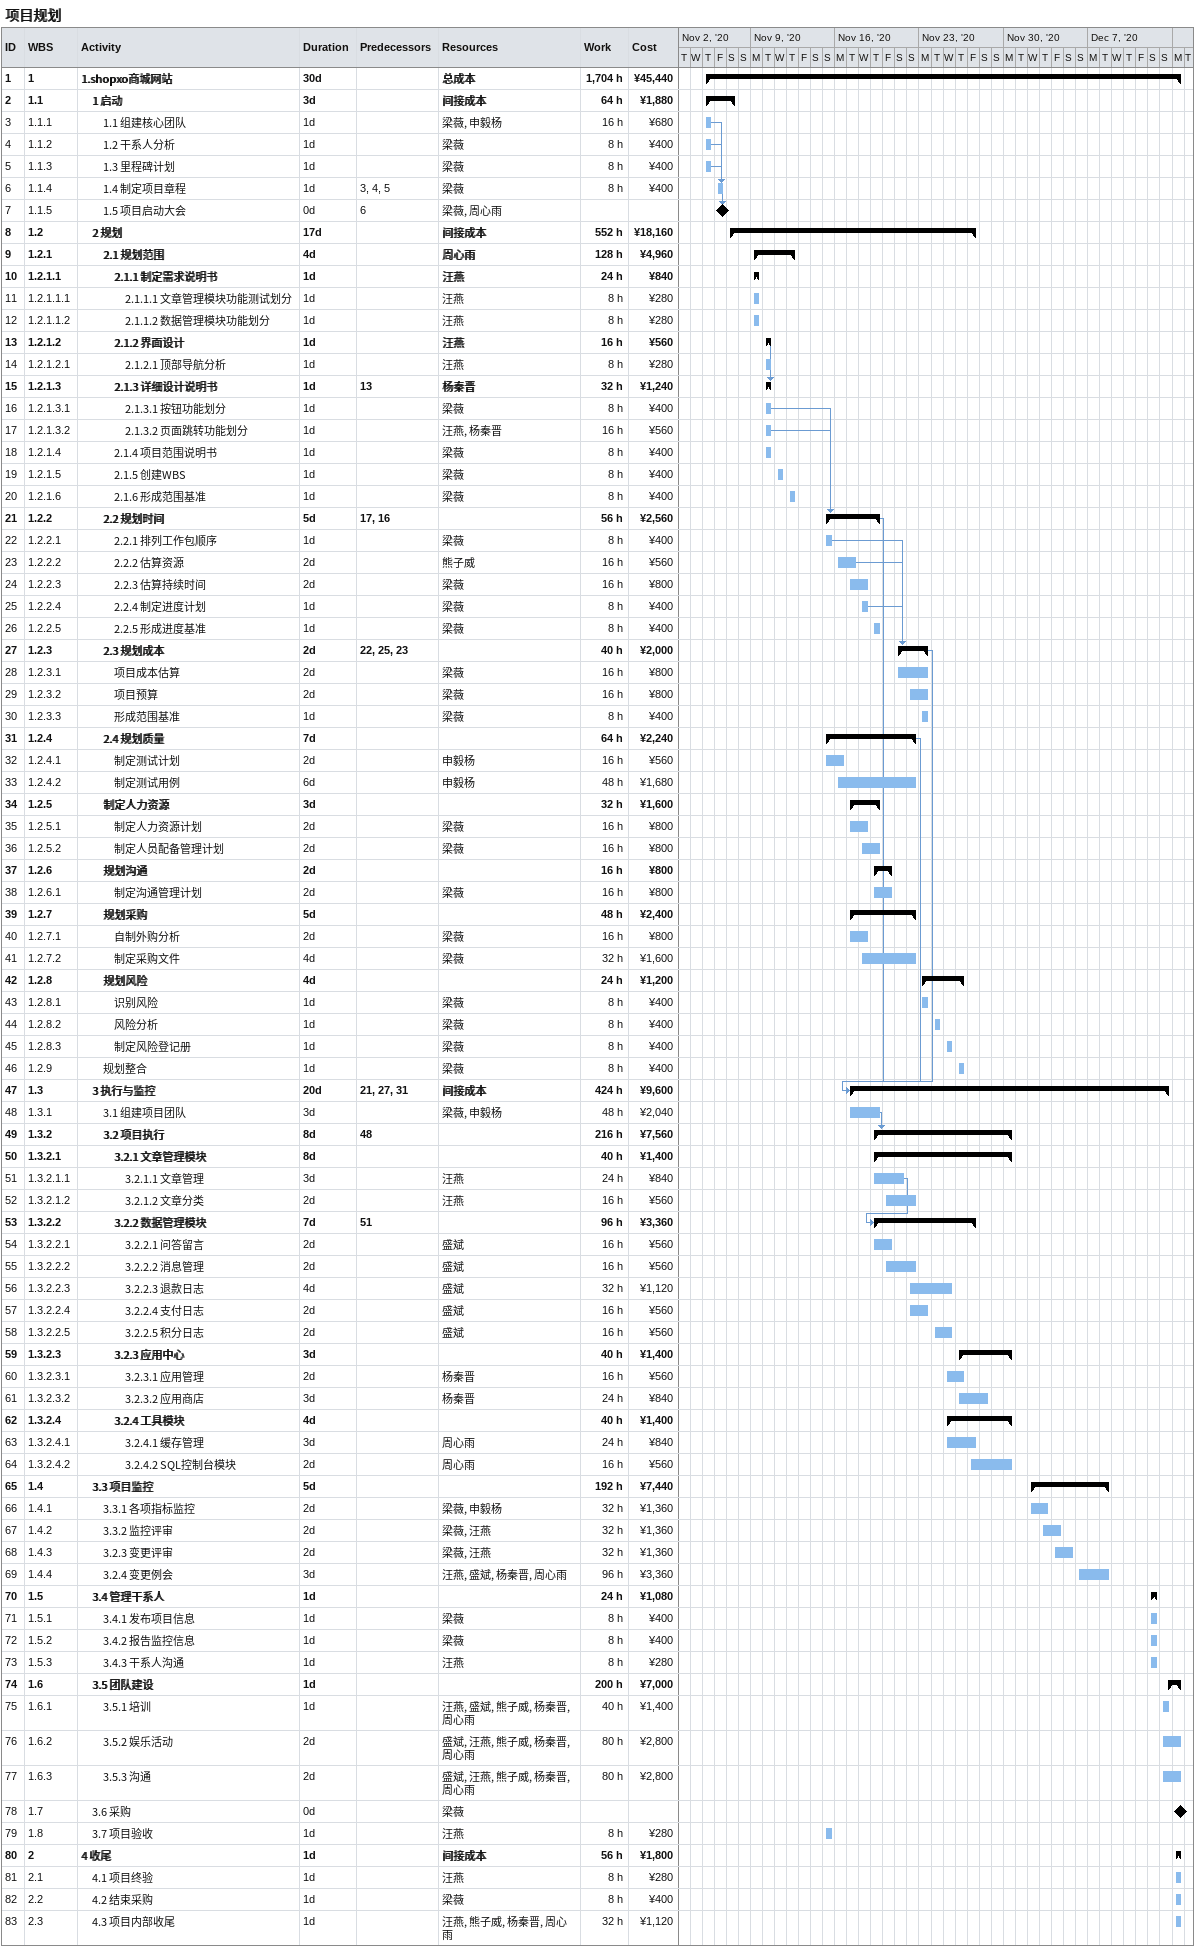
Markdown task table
项目规划

| ID | WBS | Task | Duration | Start | Finish | Predecessors | Resources | Work (h) | Cost (¥) |
|---|---|---|---|---|---|---|---|---|---|
| 1 | 1 | **1.shopxo商城网站** | 30d | 2020-11-05 | 2020-12-14 |  | 总成本 | 1704 | 45440 |
| 2 | 1.1 | **1 启动** | 3d | 2020-11-05 | 2020-11-07 |  | 间接成本 | 64 | 1880 |
| 3 | 1.1.1 | 1.1 组建核心团队 | 1d | 2020-11-05 | 2020-11-05 |  | 梁薇, 申毅杨 | 16 | 680 |
| 4 | 1.1.2 | 1.2 干系人分析 | 1d | 2020-11-05 | 2020-11-05 |  | 梁薇 | 8 | 400 |
| 5 | 1.1.3 | 1.3 里程碑计划 | 1d | 2020-11-05 | 2020-11-05 |  | 梁薇 | 8 | 400 |
| 6 | 1.1.4 | 1.4 制定项目章程 | 1d | 2020-11-06 | 2020-11-06 | 3, 4, 5 | 梁薇 | 8 | 400 |
| 7 | 1.1.5 | 1.5 项目启动大会 | 0d | 2020-11-06 | 2020-11-06 | 6 | 梁薇, 周心雨 |  |  |
| 8 | 1.2 | **2 规划** | 17d | 2020-11-07 | 2020-11-27 |  | 间接成本 | 552 | 18160 |
| 9 | 1.2.1 | **2.1 规划范围** | 4d | 2020-11-09 | 2020-11-12 |  | 周心雨 | 128 | 4960 |
| 10 | 1.2.1.1 | **2.1.1 制定需求说明书** | 1d | 2020-11-09 | 2020-11-09 |  | 汪燕 | 24 | 840 |
| 11 | 1.2.1.1.1 | 2.1.1.1 文章管理模块功能测试划分 | 1d | 2020-11-09 | 2020-11-09 |  | 汪燕 | 8 | 280 |
| 12 | 1.2.1.1.2 | 2.1.1.2 数据管理模块功能划分 | 1d | 2020-11-09 | 2020-11-09 |  | 汪燕 | 8 | 280 |
| 13 | 1.2.1.2 | **2.1.2 界面设计** | 1d | 2020-11-10 | 2020-11-10 |  | 汪燕 | 16 | 560 |
| 14 | 1.2.1.2.1 | 2.1.2.1 顶部导航分析 | 1d | 2020-11-10 | 2020-11-10 |  | 汪燕 | 8 | 280 |
| 15 | 1.2.1.3 | **2.1.3 详细设计说明书** | 1d | 2020-11-10 | 2020-11-10 | 13 | 杨秦晋 | 32 | 1240 |
| 16 | 1.2.1.3.1 | 2.1.3.1 按钮功能划分 | 1d | 2020-11-10 | 2020-11-10 |  | 梁薇 | 8 | 400 |
| 17 | 1.2.1.3.2 | 2.1.3.2 页面跳转功能划分 | 1d | 2020-11-10 | 2020-11-10 |  | 汪燕, 杨秦晋 | 16 | 560 |
| 18 | 1.2.1.4 | 2.1.4 项目范围说明书 | 1d | 2020-11-10 | 2020-11-10 |  | 梁薇 | 8 | 400 |
| 19 | 1.2.1.5 | 2.1.5 创建WBS | 1d | 2020-11-11 | 2020-11-11 |  | 梁薇 | 8 | 400 |
| 20 | 1.2.1.6 | 2.1.6 形成范围基准 | 1d | 2020-11-12 | 2020-11-12 |  | 梁薇 | 8 | 400 |
| 21 | 1.2.2 | **2.2 规划时间** | 5d | 2020-11-15 | 2020-11-19 | 17, 16 |  | 56 | 2560 |
| 22 | 1.2.2.1 | 2.2.1 排列工作包顺序 | 1d | 2020-11-15 | 2020-11-15 |  | 梁薇 | 8 | 400 |
| 23 | 1.2.2.2 | 2.2.2 估算资源 | 2d | 2020-11-16 | 2020-11-17 |  | 熊子威 | 16 | 560 |
| 24 | 1.2.2.3 | 2.2.3 估算持续时间 | 2d | 2020-11-17 | 2020-11-18 |  | 梁薇 | 16 | 800 |
| 25 | 1.2.2.4 | 2.2.4 制定进度计划 | 1d | 2020-11-18 | 2020-11-18 |  | 梁薇 | 8 | 400 |
| 26 | 1.2.2.5 | 2.2.5 形成进度基准 | 1d | 2020-11-19 | 2020-11-19 |  | 梁薇 | 8 | 400 |
| 27 | 1.2.3 | **2.3 规划成本** | 2d | 2020-11-21 | 2020-11-23 | 22, 25, 23 |  | 40 | 2000 |
| 28 | 1.2.3.1 | 项目成本估算 | 2d | 2020-11-21 | 2020-11-23 |  | 梁薇 | 16 | 800 |
| 29 | 1.2.3.2 | 项目预算 | 2d | 2020-11-22 | 2020-11-23 |  | 梁薇 | 16 | 800 |
| 30 | 1.2.3.3 | 形成范围基准 | 1d | 2020-11-23 | 2020-11-23 |  | 梁薇 | 8 | 400 |
| 31 | 1.2.4 | **2.4 规划质量** | 7d | 2020-11-15 | 2020-11-22 |  |  | 64 | 2240 |
| 32 | 1.2.4.1 | 制定测试计划 | 2d | 2020-11-15 | 2020-11-16 |  | 申毅杨 | 16 | 560 |
| 33 | 1.2.4.2 | 制定测试用例 | 6d | 2020-11-16 | 2020-11-22 |  | 申毅杨 | 48 | 1680 |
| 34 | 1.2.5 | **制定人力资源** | 3d | 2020-11-17 | 2020-11-19 |  |  | 32 | 1600 |
| 35 | 1.2.5.1 | 制定人力资源计划 | 2d | 2020-11-17 | 2020-11-18 |  | 梁薇 | 16 | 800 |
| 36 | 1.2.5.2 | 制定人员配备管理计划 | 2d | 2020-11-18 | 2020-11-19 |  | 梁薇 | 16 | 800 |
| 37 | 1.2.6 | **规划沟通** | 2d | 2020-11-19 | 2020-11-20 |  |  | 16 | 800 |
| 38 | 1.2.6.1 | 制定沟通管理计划 | 2d | 2020-11-19 | 2020-11-20 |  | 梁薇 | 16 | 800 |
| 39 | 1.2.7 | **规划采购** | 5d | 2020-11-17 | 2020-11-22 |  |  | 48 | 2400 |
| 40 | 1.2.7.1 | 自制外购分析 | 2d | 2020-11-17 | 2020-11-18 |  | 梁薇 | 16 | 800 |
| 41 | 1.2.7.2 | 制定采购文件 | 4d | 2020-11-18 | 2020-11-22 |  | 梁薇 | 32 | 1600 |
| 42 | 1.2.8 | **规划风险** | 4d | 2020-11-23 | 2020-11-26 |  |  | 24 | 1200 |
| 43 | 1.2.8.1 | 识别风险 | 1d | 2020-11-23 | 2020-11-23 |  | 梁薇 | 8 | 400 |
| 44 | 1.2.8.2 | 风险分析 | 1d | 2020-11-24 | 2020-11-24 |  | 梁薇 | 8 | 400 |
| 45 | 1.2.8.3 | 制定风险登记册 | 1d | 2020-11-25 | 2020-11-25 |  | 梁薇 | 8 | 400 |
| 46 | 1.2.9 | 规划整合 | 1d | 2020-11-26 | 2020-11-26 |  | 梁薇 | 8 | 400 |
| 47 | 1.3 | **3 执行与监控** | 20d | 2020-11-17 | 2020-12-13 | 21, 27, 31 | 间接成本 | 424 | 9600 |
| 48 | 1.3.1 | 3.1 组建项目团队 | 3d | 2020-11-17 | 2020-11-19 |  | 梁薇, 申毅杨 | 48 | 2040 |
| 49 | 1.3.2 | **3.2 项目执行** | 8d | 2020-11-19 | 2020-11-30 | 48 |  | 216 | 7560 |
| 50 | 1.3.2.1 | **3.2.1 文章管理模块** | 8d | 2020-11-19 | 2020-11-30 |  |  | 40 | 1400 |
| 51 | 1.3.2.1.1 | 3.2.1.1 文章管理 | 3d | 2020-11-19 | 2020-11-21 |  | 汪燕 | 24 | 840 |
| 52 | 1.3.2.1.2 | 3.2.1.2 文章分类 | 2d | 2020-11-20 | 2020-11-22 |  | 汪燕 | 16 | 560 |
| 53 | 1.3.2.2 | **3.2.2 数据管理模块** | 7d | 2020-11-19 | 2020-11-27 | 51 |  | 96 | 3360 |
| 54 | 1.3.2.2.1 | 3.2.2.1 问答留言 | 2d | 2020-11-19 | 2020-11-20 |  | 盛斌 | 16 | 560 |
| 55 | 1.3.2.2.2 | 3.2.2.2 消息管理 | 2d | 2020-11-20 | 2020-11-22 |  | 盛斌 | 16 | 560 |
| 56 | 1.3.2.2.3 | 3.2.2.3 退款日志 | 4d | 2020-11-22 | 2020-11-25 |  | 盛斌 | 32 | 1120 |
| 57 | 1.3.2.2.4 | 3.2.2.4 支付日志 | 2d | 2020-11-22 | 2020-11-23 |  | 盛斌 | 16 | 560 |
| 58 | 1.3.2.2.5 | 3.2.2.5 积分日志 | 2d | 2020-11-24 | 2020-11-25 |  | 盛斌 | 16 | 560 |
| 59 | 1.3.2.3 | **3.2.3 应用中心** | 3d | 2020-11-26 | 2020-11-30 |  |  | 40 | 1400 |
| 60 | 1.3.2.3.1 | 3.2.3.1 应用管理 | 2d | 2020-11-25 | 2020-11-26 |  | 杨秦晋 | 16 | 560 |
| 61 | 1.3.2.3.2 | 3.2.3.2 应用商店 | 3d | 2020-11-26 | 2020-11-28 |  | 杨秦晋 | 24 | 840 |
| 62 | 1.3.2.4 | **3.2.4 工具模块** | 4d | 2020-11-25 | 2020-11-30 |  |  | 40 | 1400 |
| 63 | 1.3.2.4.1 | 3.2.4.1 缓存管理 | 3d | 2020-11-25 | 2020-11-27 |  | 周心雨 | 24 | 840 |
| 64 | 1.3.2.4.2 | 3.2.4.2 SQL控制台模块 | 2d | 2020-11-27 | 2020-11-30 |  | 周心雨 | 16 | 560 |
| 65 | 1.4 | **3.3 项目监控** | 5d | 2020-12-02 | 2020-12-08 |  |  | 192 | 7440 |
| 66 | 1.4.1 | 3.3.1 各项指标监控 | 2d | 2020-12-02 | 2020-12-03 |  | 梁薇, 申毅杨 | 32 | 1360 |
| 67 | 1.4.2 | 3.3.2 监控评审 | 2d | 2020-12-03 | 2020-12-04 |  | 梁薇, 汪燕 | 32 | 1360 |
| 68 | 1.4.3 | 3.2.3 变更评审 | 2d | 2020-12-04 | 2020-12-05 |  | 梁薇, 汪燕 | 32 | 1360 |
| 69 | 1.4.4 | 3.2.4 变更例会 | 3d | 2020-12-06 | 2020-12-08 |  | 汪燕, 盛斌, 杨秦晋, 周心雨 | 96 | 3360 |
| 70 | 1.5 | **3.4 管理干系人** | 1d | 2020-12-12 | 2020-12-12 |  |  | 24 | 1080 |
| 71 | 1.5.1 | 3.4.1 发布项目信息 | 1d | 2020-12-12 | 2020-12-12 |  | 梁薇 | 8 | 400 |
| 72 | 1.5.2 | 3.4.2 报告监控信息 | 1d | 2020-12-12 | 2020-12-12 |  | 梁薇 | 8 | 400 |
| 73 | 1.5.3 | 3.4.3 干系人沟通 | 1d | 2020-12-12 | 2020-12-12 |  | 汪燕 | 8 | 280 |
| 74 | 1.6 | **3.5 团队建设** | 1d | 2020-12-13 | 2020-12-14 |  |  | 200 | 7000 |
| 75 | 1.6.1 | 3.5.1 培训 | 1d | 2020-12-13 | 2020-12-13 |  | 汪燕, 盛斌, 熊子威, 杨秦晋, 周心雨 | 40 | 1400 |
| 76 | 1.6.2 | 3.5.2 娱乐活动 | 2d | 2020-12-13 | 2020-12-14 |  | 盛斌, 汪燕, 熊子威, 杨秦晋, 周心雨 | 80 | 2800 |
| 77 | 1.6.3 | 3.5.3 沟通 | 2d | 2020-12-13 | 2020-12-14 |  | 盛斌, 汪燕, 熊子威, 杨秦晋, 周心雨 | 80 | 2800 |
| 78 | 1.7 | 3.6 采购 | 0d | 2020-12-14 | 2020-12-14 |  | 梁薇 |  |  |
| 79 | 1.8 | 3.7 项目验收 | 1d | 2020-11-15 | 2020-11-15 |  | 汪燕 | 8 | 280 |
| 80 | 2 | **4 收尾** | 1d | 2020-12-14 | 2020-12-14 |  | 间接成本 | 56 | 1800 |
| 81 | 2.1 | 4.1 项目终验 | 1d | 2020-12-14 | 2020-12-14 |  | 汪燕 | 8 | 280 |
| 82 | 2.2 | 4.2 结束采购 | 1d | 2020-12-14 | 2020-12-14 |  | 梁薇 | 8 | 400 |
| 83 | 2.3 | 4.3 项目内部收尾 | 1d | 2020-12-14 | 2020-12-14 |  | 汪燕, 熊子威, 杨秦晋, 周心雨 | 32 | 1120 |
